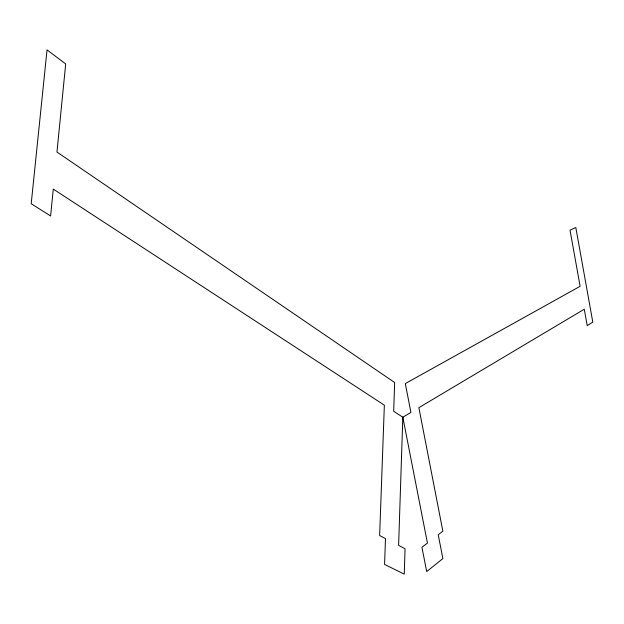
<?xml version="1.0" encoding="UTF-8"?>
<svg xmlns="http://www.w3.org/2000/svg" width="624" height="624" viewBox="0 0 624 624"><rect width="100%" height="100%" fill="white"/><g stroke="black" fill="none" stroke-linecap="round" stroke-linejoin="round"><path stroke-width="0.94" d="M402.823 417.23L398.619 545.399L405.062 548.738L404.258 574.127L384.579 564.439L385.484 538.582L379.634 535.548L384.353 405.171L53.274 189.088L50.614 215.982L31.2 203.728L47.042 49.873L65.692 63.937L56.956 152.038L394.664 382.535L393.674 411.255L402.823 417.23L427.44 543.059L421.933 547.295L426.699 571.576L442.876 558.574L438.235 534.752L442.861 531.196L418.868 407.675L584.259 309.223L587.207 325.611L592.8 322.124L575.804 227.495L570.016 230.17L580.125 286.299L405.304 383.588L410.927 412.409L402.823 417.23"/></g></svg>
